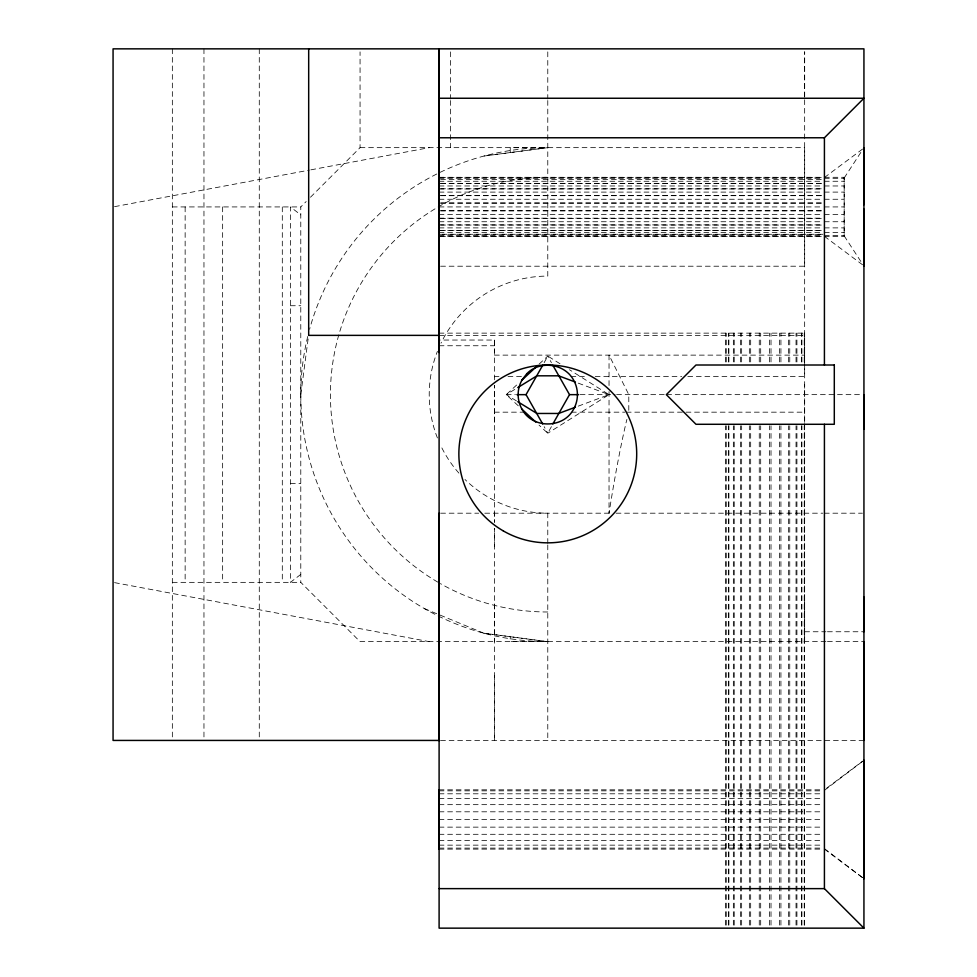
<?xml version="1.0" encoding="UTF-8"?>
<svg xmlns="http://www.w3.org/2000/svg" width="977" height="977" viewBox="0 0 977 977"><rect width="100%" height="100%" fill="white"/><g stroke="black" fill="none" stroke-linecap="round" stroke-linejoin="round"><path stroke-width="0.73" stroke-dasharray="4.88 3.66" d="M494.435 379.845L494.423 340.045L439.1 340.045M609.037 391.606L609.037 513.194A130.381 10.1 -81.1 0 1 626.159 422.333L626.904 419.426M609.037 385.524L609.037 355.127L628.797 394.647L628.797 410.719M725.862 925.109L725.862 425.801M725.862 361.966L725.862 333.133M726.058 925.109L726.058 425.801M726.058 361.966L726.058 333.133M728.353 925.109L728.353 425.801M728.353 361.966L728.353 333.133M728.903 925.109L728.903 425.801M728.903 361.966L728.903 333.133M733.348 925.109L733.348 425.801M733.348 361.966L733.348 333.133M734.228 925.109L734.228 425.801M734.228 361.966L734.228 333.133M740.505 925.109L740.505 425.801M740.505 361.966L740.505 333.133M741.653 925.109L741.653 425.801M741.653 361.966L741.653 333.133M749.347 925.109L749.347 425.801M749.347 361.966L749.347 333.133M750.678 925.109L750.678 425.801M750.678 361.966L750.678 333.133M759.263 925.109L759.263 425.801M759.263 361.966L759.263 333.133M760.692 925.109L760.692 425.801M760.692 361.966L760.692 333.133M769.571 925.109L769.571 425.801M769.571 361.966L769.571 333.133M771.012 925.109L771.012 425.801M771.012 361.966L771.012 333.133M779.585 925.109L779.585 425.801M779.585 361.966L779.585 333.133M780.928 925.109L780.928 425.801M780.928 361.966L780.928 333.133M788.61 925.109L788.61 425.801M788.61 361.966L788.61 333.133M789.758 925.109L789.758 425.801M789.758 361.966L789.758 333.133M796.035 925.109L796.035 425.801M796.035 361.966L796.035 333.133M796.927 925.109L796.927 425.801M796.927 361.966L796.927 333.133M801.36 925.109L801.36 425.801M801.36 361.966L801.36 333.133M801.922 925.109L801.922 425.801M801.922 361.966L801.922 333.133M804.218 925.109L804.218 425.801M804.218 361.966L804.218 333.133M804.401 925.109L804.401 425.801M804.401 361.966L804.401 333.133M804.657 423.566L804.657 641.633L804.657 597.032M804.657 422.382L804.657 384.767M804.657 96.747L804.657 51.842L804.657 99.141M824.38 236.568L844.177 236.568L844.177 177.289L824.38 177.289M300.782 394.647L308.585 335.367M544.152 362.65L547.779 356.055L560.542 364.091M551.407 426.644L547.779 433.226L539.048 425.105M844.177 177.973L862.288 150.214M825.931 641.633L360.061 641.633L300.782 582.353L300.782 206.929L306.167 201.543M310.478 197.232L360.061 147.649L360.061 51.891M518.298 405.809L506.281 394.647L518.298 383.472M539.048 364.177L547.779 356.055L551.407 362.65M300.782 574.403L290.413 582.353L290.413 206.929L300.782 214.879M824.417 790.356L862.728 761.254M826.811 788.036L862.728 761.095M824.417 177.521L862.728 148.944M516.491 400.912L506.281 394.647L516.491 388.37M578.237 406.151L609.037 394.647L569.469 369.721M114.565 206.648L309.355 170.12M310.857 169.839L429.221 147.649M510.25 152.583L510.25 147.649L545.422 147.906L483.847 156.064L547.779 147.649A246.998 246.998 0 0 0 309.587 329.273M307.731 336.491A246.998 246.998 0 0 0 547.779 641.633L510.25 641.633L510.25 636.699M360.061 147.649L804.657 147.649L804.657 266.208L439.1 266.208M439.1 177.289L822.854 177.289M440.627 177.521L822.89 177.558M439.1 178.302L822.854 178.302M824.38 178.302L844.177 178.302M440.627 179.499L822.89 179.585M439.1 181.258L822.854 181.258M824.38 181.258L844.177 181.258M440.627 183.346L822.89 183.346M440.627 183.481L822.89 183.481M439.1 185.972L822.854 185.972M824.38 185.972L844.177 185.972M440.627 188.793L822.89 188.793M439.1 188.976L822.89 188.976M439.1 192.103L822.854 192.103M824.38 192.103L844.177 192.103M440.627 195.485L822.89 195.485M440.627 195.693L822.89 195.693M439.1 199.259L822.854 199.259M824.38 199.259L844.177 199.259M440.627 202.947L822.89 202.947M440.627 203.167L822.89 203.167M172.343 206.929L300.782 206.929M439.1 206.929L822.854 206.929M824.38 206.929L844.177 206.929M440.627 210.69L822.89 210.69M440.627 210.91L822.89 210.91M439.1 214.598L822.854 214.598M824.38 214.598L844.177 214.598M439.1 218.164L822.89 218.164M440.627 218.372L822.89 218.372M439.1 221.742L822.854 221.742M824.38 221.742L844.177 221.742M439.1 224.881L822.89 224.881M440.627 225.064L822.89 225.064M439.1 227.885L822.854 227.885M824.38 227.885L844.177 227.885M439.1 230.377L822.89 230.377M440.627 230.511L822.89 230.511M439.1 232.599L822.854 232.599M824.38 232.599L844.177 232.599M439.1 235.555L822.854 235.555M824.38 235.555L844.177 235.555M440.627 236.3L822.89 236.324M439.1 236.568L822.854 236.568M290.413 305.728L300.782 305.728M439.1 333.133L804.657 333.133L804.657 376.548L687.796 376.548M439.1 335.367L804.657 335.367M439.1 345.748L494.423 345.748M494.423 355.127L804.657 355.127M498.954 376.548L494.423 376.548L494.423 379.516M508.016 376.548L524.625 376.548M570.947 376.548L587.641 376.548M595.225 376.548L681.726 376.548M506.281 394.647L515.404 394.647M580.155 394.647L615.107 394.647M616.634 394.647L665.178 394.647M666.693 394.647L862.41 394.647M494.423 412.172L524.197 412.172M571.374 412.172L624.743 412.172M626.257 412.172L804.657 412.172M290.413 483.554L300.782 483.554M440.627 513.194L478.693 513.194M484.787 513.194L611.162 513.194M616.084 513.194L822.817 513.194M824.344 513.194L862.41 513.194M172.343 582.353L300.782 582.353M804.657 631.753L825.931 631.753M827.446 631.753L863.924 631.753M827.446 641.633L863.937 641.633M440.59 740.432L863.937 740.432M439.1 789.831L822.89 789.831M439.1 790.845L822.89 790.845M439.1 793.8L822.89 793.8M439.1 798.514L822.89 798.514M439.1 804.657L822.89 804.657M439.1 811.802L822.89 811.802M439.1 819.471L822.89 819.471M439.1 827.14L822.89 827.14M439.1 834.297L822.89 834.297M439.1 840.428L822.89 840.428M439.1 845.142L822.89 845.142M439.1 848.097L822.89 848.097M439.1 849.111L822.89 849.111M424.287 608.549L483.847 633.218L547.779 641.633M483.847 633.218L545.422 641.376M114.565 582.634L429.221 641.633M578.237 383.143L609.037 394.647L547.779 433.226L544.152 426.644M824.417 236.336L862.728 264.914M824.417 849.111L862.728 877.847M824.417 848.598L862.728 877.7M844.177 235.884L862.288 263.643M844.177 177.289L844.177 236.568M804.657 99.776L804.657 425.019M804.657 426.473L804.657 429.367M547.779 51.891L547.779 99.007M547.779 100.533L547.779 276.088A118.559 118.559 0 0 0 440.981 343.171M547.779 543.42L547.779 513.194A118.559 118.559 0 0 1 464.991 479.499M547.779 544.934L547.779 740.432M494.423 340.045L494.435 352.526M494.423 422.382L494.423 385.463L494.423 522.268L494.423 513.194M494.423 546.436L494.423 528.313L494.423 740.432L494.423 673.874M494.423 604.018L494.423 641.633M450.605 51.891L450.605 99.007M450.605 100.533L450.605 147.649M282.304 206.929L282.304 582.353M259.284 48.85L259.284 738.905M222.646 206.929L222.646 582.353M203.961 48.85L203.961 738.905M185.141 206.929L185.141 582.353M172.343 48.85L172.343 738.917M547.779 611.993A217.358 217.358 0 0 1 440.383 583.611M437.818 582.133A217.358 217.358 0 0 1 547.779 177.289M458.909 473.112A118.559 118.559 0 0 1 440.981 446.11M437.415 437.94A118.559 118.559 0 0 1 437.415 351.341M822.89 234.272L439.1 234.272L822.89 234.358"/><path stroke-width="1.47" d="M439.479 740.432L113.063 740.432L113.063 48.85L863.937 48.85L863.937 928.15L824.417 888.63L824.417 424.287M824.417 365.007L824.417 137.769L863.937 98.25L439.1 98.25M542.711 365.276L526.041 394.647L516.918 394.647M552.848 424.006L569.518 394.647L552.848 365.276M521.571 380.432L535.762 367.23M517.773 387.588L536.91 375.815L558.649 375.815L575.441 382.092M575.441 407.189L558.649 413.466L536.91 413.466L517.773 401.706M439.1 137.769L824.417 137.769M439.1 335.367L308.683 335.367L308.683 48.85M569.518 394.647L578.628 394.647M439.1 888.63L824.417 888.63M863.937 928.15L439.1 928.15L439.1 48.85L439.1 352.526M521.571 408.862L535.762 422.052M526.041 394.647L542.711 424.006M863.937 147.686L863.937 204.755M863.937 209.09L863.937 266.159M863.924 394.647L863.924 429.367M863.924 597.032L863.924 631.753M863.937 641.633L863.937 740.432M863.937 760.191L863.937 878.75M439.1 513.194L439.1 740.432M439.1 789.831L439.1 849.111M834.297 365.007L834.297 424.287L695.978 424.287L666.338 394.647L695.978 365.007L834.297 365.007M526.823 373.69L522.121 379.821A29.64 29.64 0 0 0 522.121 409.461C532.502 428.769 563.07 428.769 573.45 409.461A29.64 29.64 0 0 0 573.45 379.821C564.364 363.395 539.854 360.159 526.823 373.69M503.326 530.926A88.919 88.919 0 0 0 636.699 453.926A88.919 88.919 0 0 0 503.326 376.914A88.919 88.919 0 0 0 503.326 530.926"/></g></svg>
